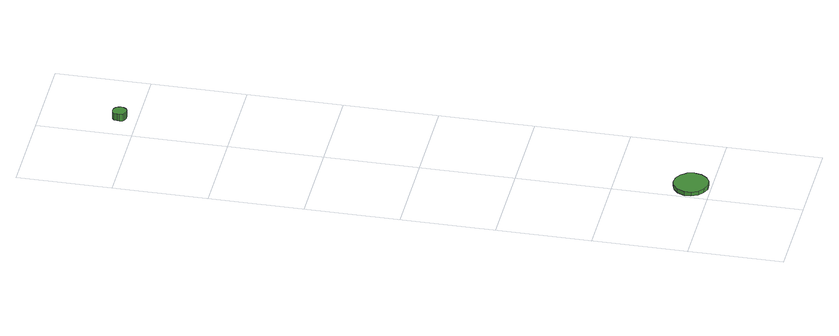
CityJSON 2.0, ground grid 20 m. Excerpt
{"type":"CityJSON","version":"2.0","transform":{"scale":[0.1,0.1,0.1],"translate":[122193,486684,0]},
"CityObjects":{
"tree1":{"type":"SolitaryVegetationObject","attributes":{"function":"something"},"geometry":[{"type":"MultiSurface","lod":"1","boundaries":[[[0,1,2,3,4,5,6,7,8,9,10,11,12,13,14]],[[15,16,17,18,19,20,21,22,23,24,25,26,27,28,29]],[[0,29,28,1]],[[1,28,27,2]],[[2,27,26,3]],[[3,26,25,4]],[[4,25,24,5]],[[5,24,23,6]],[[6,23,22,7]],[[7,22,21,8]],[[8,21,20,9]],[[9,20,19,10]],[[10,19,18,11]],[[11,18,17,12]],[[12,17,16,13]],[[13,16,15,14]],[[14,15,29,0]]]}]},
"tree2":{"type":"SolitaryVegetationObject","attributes":{"function":"something"},"geometry":[{"type":"MultiSurface","lod":"1","boundaries":[[[30,31,32,33,34,35,36,37,38,39,40,41,42,43,44]],[[45,46,47,48,49,50,51,52,53,54,55,56,57,58,59]],[[30,59,58,31]],[[31,58,57,32]],[[32,57,56,33]],[[33,56,55,34]],[[34,55,54,35]],[[35,54,53,36]],[[36,53,52,37]],[[37,52,51,38]],[[38,51,50,39]],[[39,50,49,40]],[[40,49,48,41]],[[41,48,47,42]],[[42,47,46,43]],[[43,46,45,44]],[[44,45,59,30]]]}]}
},
"vertices":[
[80,43,9],[77,58,9],[68,70,9],[55,78,9],[39,80,9],[25,75,9],[14,65,9],[7,51,9],[7,36,9],[14,22,9],[25,12,9],[39,7,9],[55,8,9],[68,16,9],[77,28,9],[77,28,0],[68,16,0],[55,8,0],[39,7,0],[25,12,0],[14,22,0],[7,36,0],[7,51,0],[14,65,0],[25,75,0],[39,80,0],[55,78,0],[68,70,0],[77,58,0],[80,43,0],
[71,1237,23],[69,1243,23],[66,1248,23],[61,1251,23],[54,1252,23],[49,1250,23],[44,1246,23],[42,1240,23],[42,1234,23],[44,1228,23],[49,1224,23],[54,1222,23],[61,1223,23],[66,1226,23],[69,1231,23],[69,1231,7],[66,1226,7],[61,1223,7],[54,1222,7],[49,1224,7],[44,1228,7],[42,1234,7],[42,1240,7],[44,1246,7],[49,1250,7],[54,1252,7],[61,1251,7],[66,1248,7],[69,1243,7],[71,1237,7]
]}
